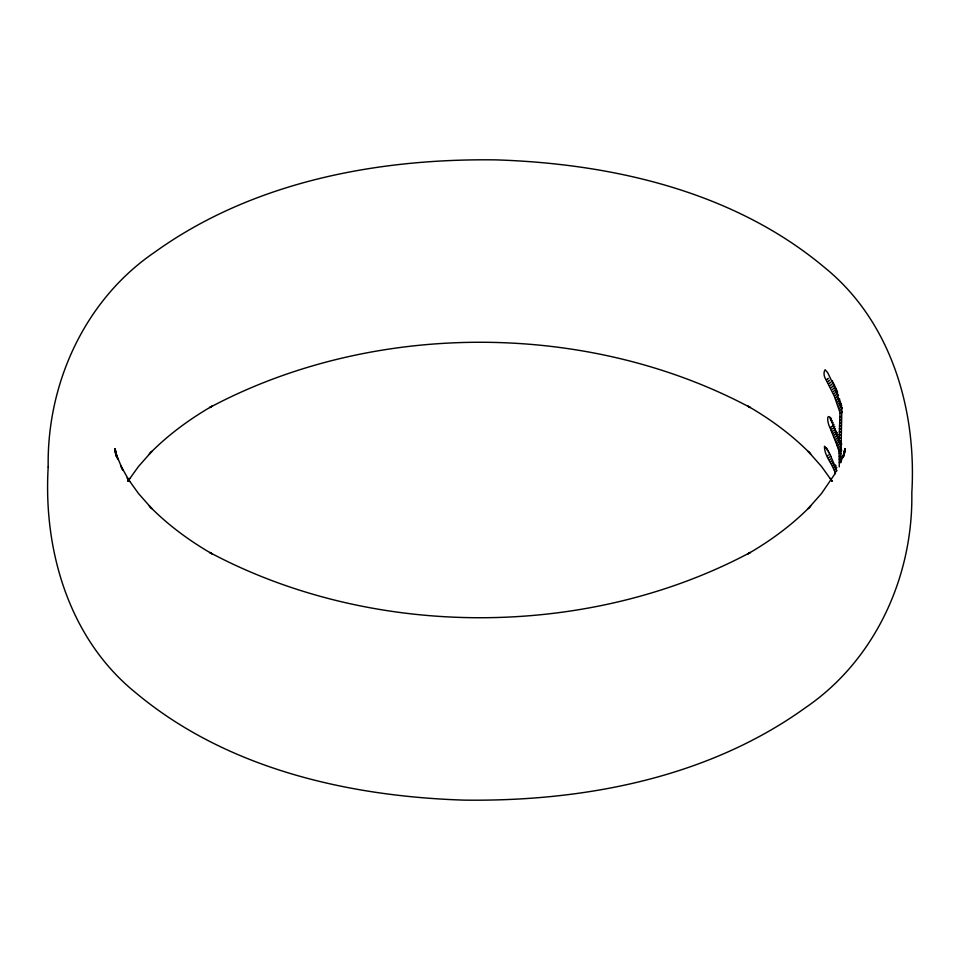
<?xml version="1.0" encoding="UTF-8"?>
<svg xmlns="http://www.w3.org/2000/svg" width="960" height="960" viewBox="0 0 960 960"><rect width="100%" height="100%" fill="white"/><g stroke="black" fill="none" stroke-linecap="round" stroke-linejoin="round"><path stroke-width="1.44" d="M841.392 443.844L839.076 441.888L840.024 412.668L834.24 396.072L826.176 379.836C824.124 377.292 823.056 372.612 825.132 369.732L827.652 372.636L835.488 388.788L841.86 408.78L840.78 462.684L839.292 462.432L839.076 451.452L837.396 446.184M844.212 455.688L844.764 448.764L844.056 455.64M844.104 455.616L844.992 448.572L843.816 455.448M839.292 462.432L839.268 466.848M843.804 455.592L844.944 449.388L842.964 457.644L844.632 451.128L840.9 461.964M828.312 378.324L827.508 379.272M829.476 380.256L828.588 381.324M830.616 382.188L829.632 383.364M831.708 384.132L830.64 385.428M832.764 386.076L831.612 387.492M833.784 388.032L832.56 389.556M834.78 389.988L833.46 391.632M835.728 391.956L834.336 393.708M836.652 393.924L835.164 395.796M837.54 395.892L835.968 397.884M838.38 397.872L836.724 399.984M839.196 399.864L837.456 402.084M839.976 401.844L838.152 404.184M840.708 403.848L838.8 406.284M841.416 405.84L839.424 408.396M842.088 407.844L840.012 410.52M833.148 425.172L831.996 426.588M834.132 427.08L832.896 428.604M835.08 428.988L833.772 430.632M835.992 430.908L834.612 432.648M836.88 432.828L835.416 434.676M837.732 434.748L836.184 436.716M828.312 455.04L827.508 455.988M838.548 436.68L836.916 438.756M829.476 456.972L828.588 458.04M830.616 458.904L829.632 460.092M840.792 442.5L838.932 444.888M831.708 460.848L830.64 462.144M841.476 444.444L839.532 446.952M832.764 462.792L831.612 464.208M833.784 464.748L832.56 466.272M834.78 466.704L833.46 468.348M835.728 468.672L834.336 470.436M836.652 470.64L835.164 472.512M841.836 411.516L840.564 412.632M839.4 441.828L838.296 442.848M841.308 447.936L840.096 449.004M128.256 480.78L129.636 478.5L128.004 481.008M835.176 473.496L821.52 493.488L808.116 508.68L810.684 505.992C792.264 524.892 770.784 540.588 748.008 553.812L750.36 552.432C587.244 639.504 372.756 639.504 209.64 552.432L211.992 553.812C189.216 540.588 167.736 524.892 149.316 505.992L151.884 508.68L138.48 493.488L127.176 477.732L129.636 481.5L120.576 465.396L122.772 470.1L115.98 453.744L117.924 459.372L115.368 451.128L117.036 457.644L115.056 449.388L116.196 455.592M127.956 481.128L138.48 466.512L151.884 451.32L149.316 454.008C167.736 435.108 189.216 419.412 211.992 406.188L209.64 407.568C372.756 320.496 587.244 320.496 750.36 407.568L748.008 406.188C770.784 419.412 792.264 435.108 810.684 454.008L808.116 451.32L821.52 466.512L832.044 481.128M837.396 446.16L830.22 428.34L831.42 426.636M830.916 429.636L832.32 428.652M831.816 431.628L833.184 430.668M832.716 433.608L834.012 432.696M833.604 435.564L834.804 434.724M834.372 437.604L835.572 436.752M835.14 439.62L836.304 438.792M835.896 441.612L837 440.844M836.652 443.58L837.66 442.884M837.288 445.632L838.284 444.936M837.924 447.672L838.872 446.988M838.536 449.688L839.436 449.052M836.184 468.504C832.524 461.148 829.572 451.464 824.46 446.256C824.34 456.3 832.764 464.136 835.488 473.616M835.86 468.348L836.808 470.664M840.156 413.376L842.412 412.176M837.624 440.796L838.548 440.064M840.636 451.068L841.752 450.18M826.176 379.836L827.028 379.308M827.304 381.84L828.108 381.348M828.36 383.88L829.14 383.4M829.428 385.908L830.148 385.464M830.496 387.912L831.12 387.528M839.964 451.116L839.076 451.452M829.428 454.104L830.148 454.392M830.496 456.144L831.12 456.396M830.016 427.608C827.868 424.5 825.528 411.504 831.42 418.716M830.016 418.26L830.916 420.228L832.32 420.66M830.916 420.228L831.816 422.208L833.184 422.628M831.816 422.208L832.716 424.176L834.012 424.584M832.716 424.188L833.604 426.168L834.804 426.552M833.604 426.168L834.612 428.136M834.42 428.172L835.38 430.14M835.176 430.164L835.896 432.144L837 432.492M835.944 432.156L836.652 434.148L837.66 434.472M836.7 434.16L839.076 441.888M837.948 438.18L838.872 438.456M838.56 440.184L839.436 440.448M839.892 416.532L840.72 416.712M839.724 419.556L840.72 419.784M839.592 422.604L840.72 422.856M839.46 425.64L840.72 425.928M839.328 428.676L840.72 428.988M839.292 431.736L840.72 432.06M839.268 434.796L840.72 435.132M839.244 437.868L840.72 438.192M839.208 440.928L840.72 441.264M839.208 453.204L840.72 453.54M839.244 456.276L840.72 456.612M839.268 459.348L840.72 459.684M826.176 448.08L827.028 448.428M827.304 450.084L828.108 450.408M828.36 452.088L829.14 452.4M832.272 380.664L832.764 381.324M833.256 382.716L833.784 383.46M834.204 384.756L834.78 385.596M838.56 395.184L837.492 394.38M841.248 403.5L840.228 402.732M842.376 407.688L841.38 406.92M834.336 386.196L835.728 387.744M835.164 388.224L835.992 388.872M835.968 390.264L836.832 390.948M836.724 392.304L837.636 393.012M838.944 398.544L839.832 399.252M839.592 400.62L840.492 401.34M840.876 404.856L841.716 405.528M840.636 443.088L841.752 443.976M835.164 464.952L835.992 465.6M835.968 466.98L836.832 467.664M831.996 481.008L830.364 478.5L831.744 480.78M836.172 388.98L836.652 389.892M837 391.044L837.54 392.052M116.184 455.448L115.008 448.572L115.896 455.616M115.944 455.64L115.236 448.764L115.788 455.688M48.192 467.016C43.2 550.044 68.844 638.676 135.468 692.532C226.26 768.696 348 796.368 464.016 800.124C582.792 801.684 707.376 778.284 805.404 707.724C875.244 660.204 913.224 576.408 911.808 492.984C916.8 409.956 891.156 321.324 824.532 267.468C733.74 191.304 612 163.632 495.984 159.876C377.208 158.316 252.624 181.716 154.596 252.276C84.756 299.796 46.776 383.592 48.192 467.016"/></g></svg>
